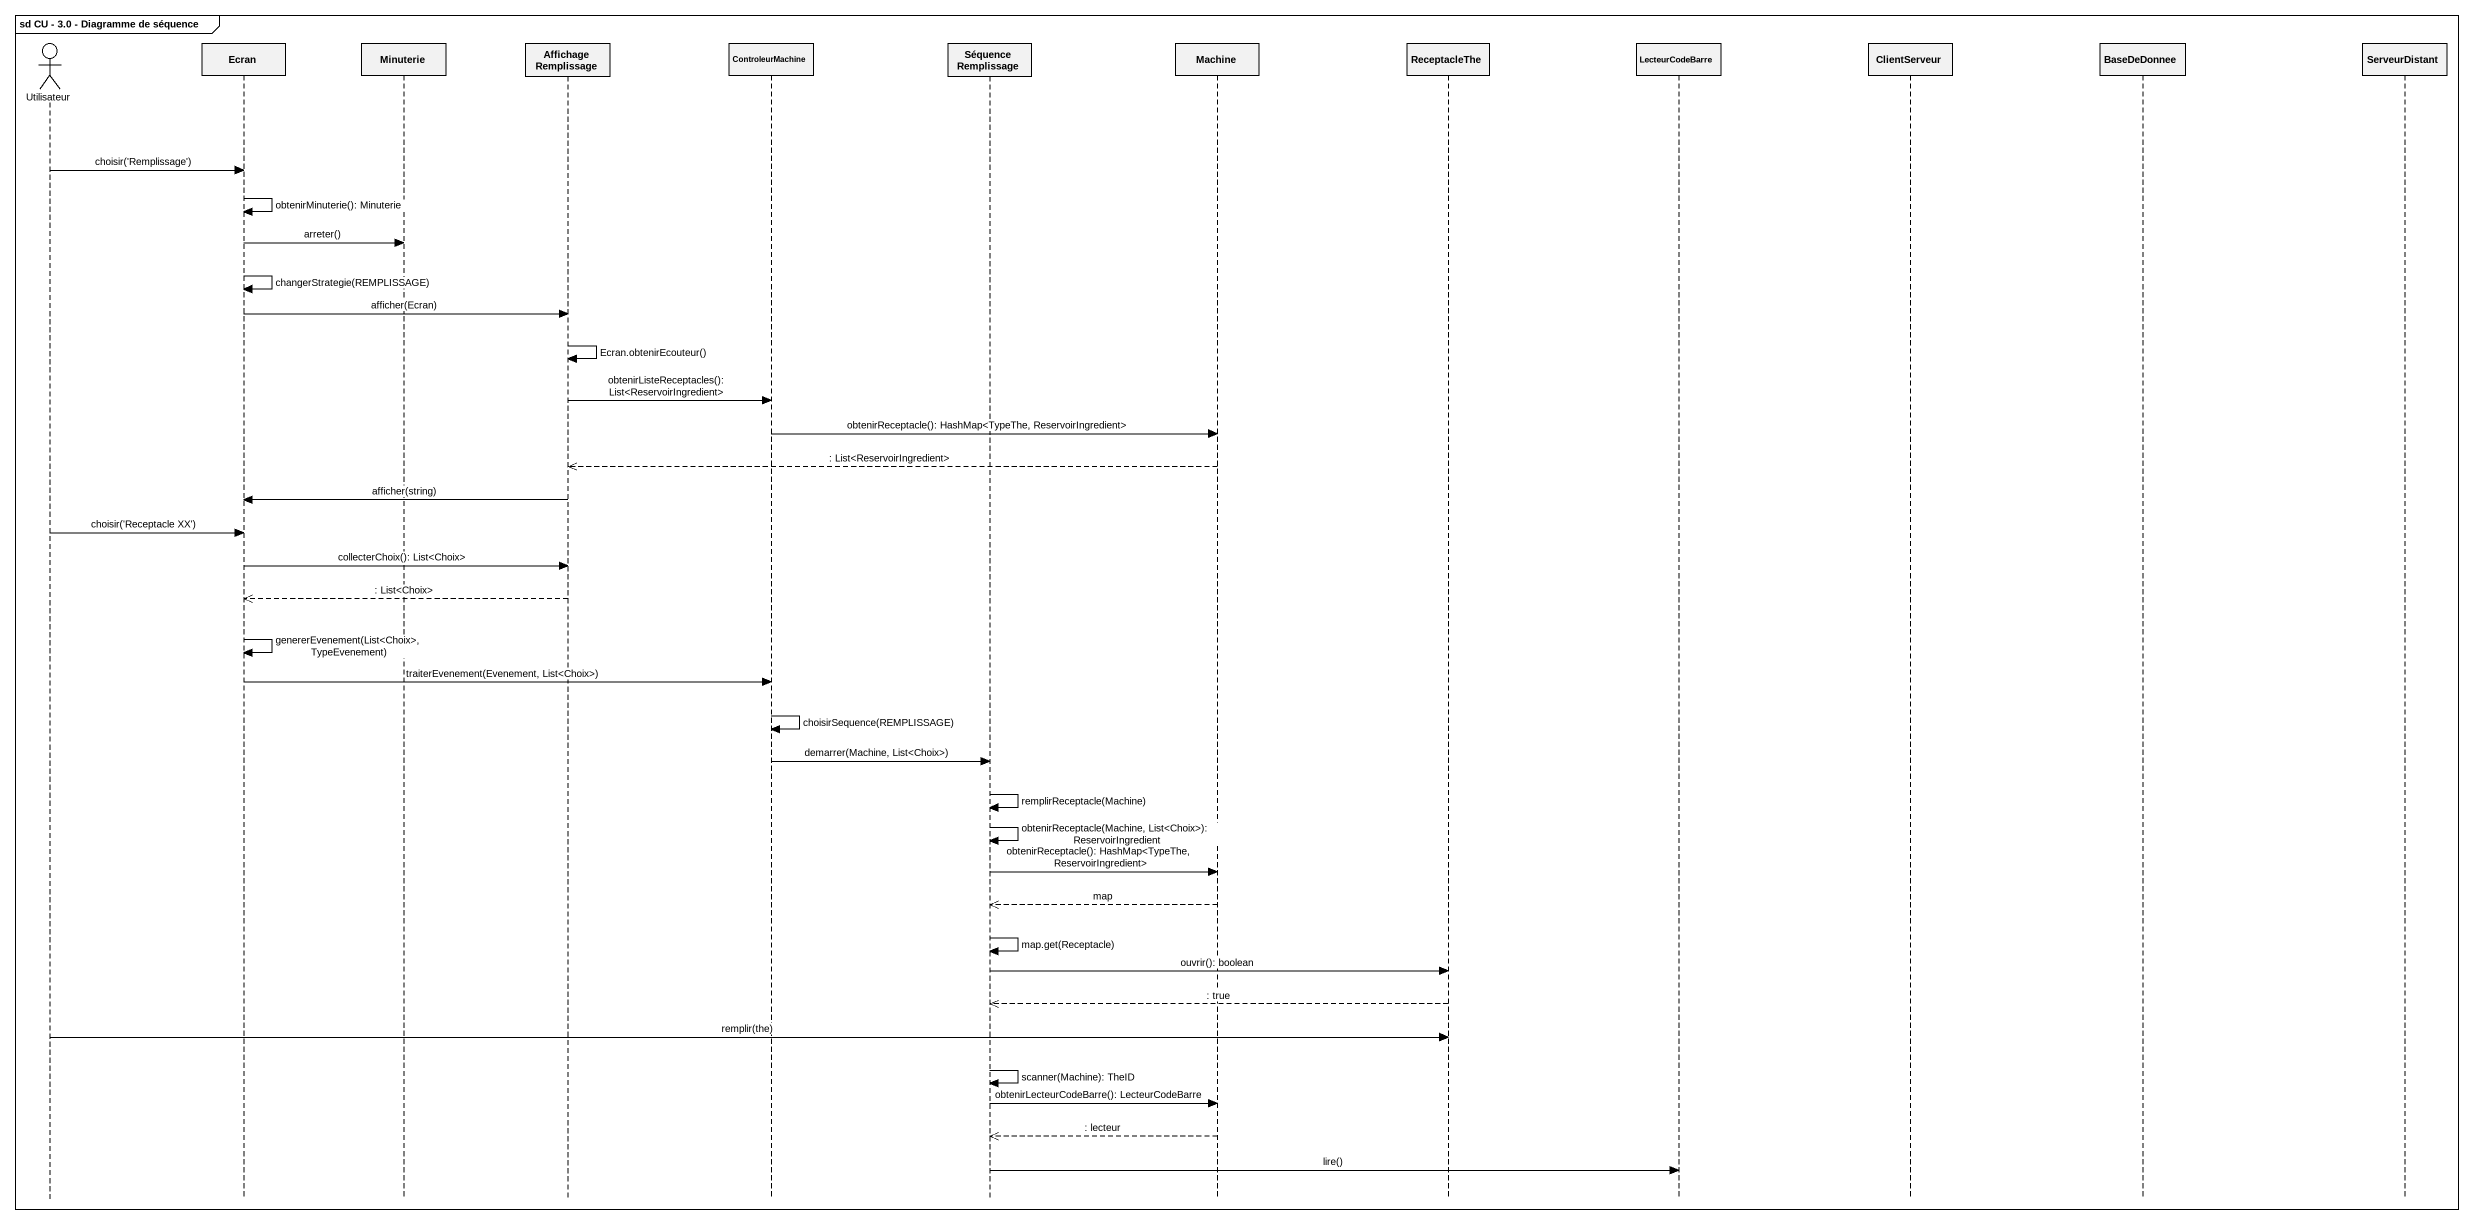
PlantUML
@startuml
mainframe sd CU - 3.0 - Diagramme de séquence
hide footbox
actor Utilisateur
participant Ecran
participant Minuterie
participant AffichageRemplissage
participant ControleurMachine
participant SéquenceRemplissage
participant Machine
participant ReceptacleThe
participant LecteurCodeBarre
participant ClientServeur
participant BaseDeDonnee
participant ServeurDistant

Utilisateur -> Ecran : choisir('Remplissage')
Ecran -> Ecran : obtenirMinuterie(): Minuterie
Ecran -> Minuterie : arreter()
Ecran -> Ecran : changerStrategie(REMPLISSAGE)
Ecran -> AffichageRemplissage : afficher(Ecran)
AffichageRemplissage -> AffichageRemplissage : Ecran.obtenirEcouteur()
AffichageRemplissage -> ControleurMachine : obtenirListeReceptacles(): List<ReservoirIngredient>
ControleurMachine -> Machine : obtenirReceptacle(): HashMap<TypeThe, ReservoirIngredient>
Machine -->> AffichageRemplissage : : List<ReservoirIngredient>
AffichageRemplissage -> Ecran : afficher(string)
Utilisateur -> Ecran : choisir('Receptacle XX')
Ecran -> AffichageRemplissage : collecterChoix(): List<Choix>
AffichageRemplissage -->> Ecran : : List<Choix>
Ecran -> Ecran : genererEvenement(List<Choix>, TypeEvenement)
Ecran -> ControleurMachine : traiterEvenement(Evenement, List<Choix>)
ControleurMachine -> ControleurMachine : choisirSequence(REMPLISSAGE)
ControleurMachine -> SéquenceRemplissage : demarrer(Machine, List<Choix>)
SéquenceRemplissage -> SéquenceRemplissage : remplirReceptacle(Machine)
SéquenceRemplissage -> SéquenceRemplissage : obtenirReceptacle(Machine, List<Choix>): ReservoirIngredient
SéquenceRemplissage -> Machine : obtenirReceptacle(): HashMap<TypeThe, ReservoirIngredient>
Machine -->> SéquenceRemplissage : map
SéquenceRemplissage -> SéquenceRemplissage : map.get(Receptacle)
SéquenceRemplissage -> ReceptacleThe : ouvrir(): boolean
ReceptacleThe -->> SéquenceRemplissage : : true
Utilisateur -> ReceptacleThe : remplir(the)
SéquenceRemplissage -> SéquenceRemplissage : scanner(Machine): TheID
SéquenceRemplissage -> Machine : obtenirLecteurCodeBarre(): LecteurCodeBarre
Machine -->> SéquenceRemplissage : : lecteur
SéquenceRemplissage -> LecteurCodeBarre : lire()
@enduml
